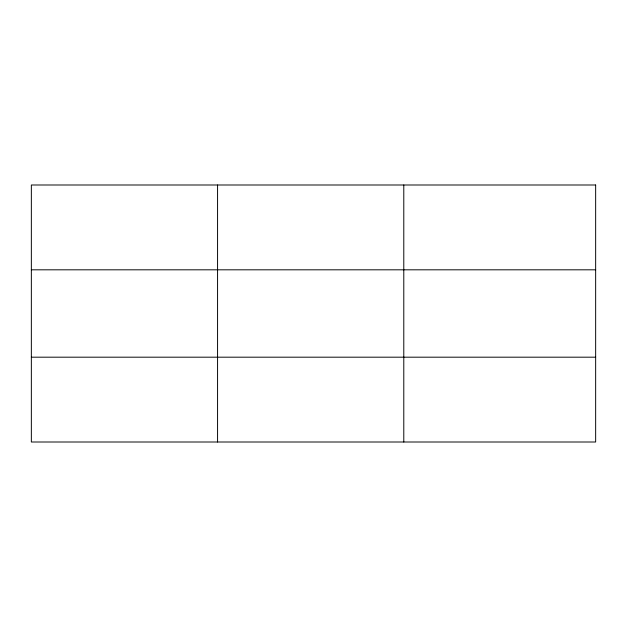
<?xml version="1.0" encoding="UTF-8"?>
<svg xmlns="http://www.w3.org/2000/svg" width="627" height="627" viewBox="0 0 627 627"><rect width="100%" height="100%" fill="white"/><g stroke="black" fill="none" stroke-linecap="round" stroke-linejoin="round"><path stroke-width="0.94" d="M217.569 442.004L217.569 184.996M403.788 442.004L403.788 184.996M31.35 269.814L595.65 269.814M31.35 357.186L595.65 357.186M595.65 184.996L595.65 442.004L31.35 442.004L31.35 184.996L595.65 184.996"/></g></svg>
